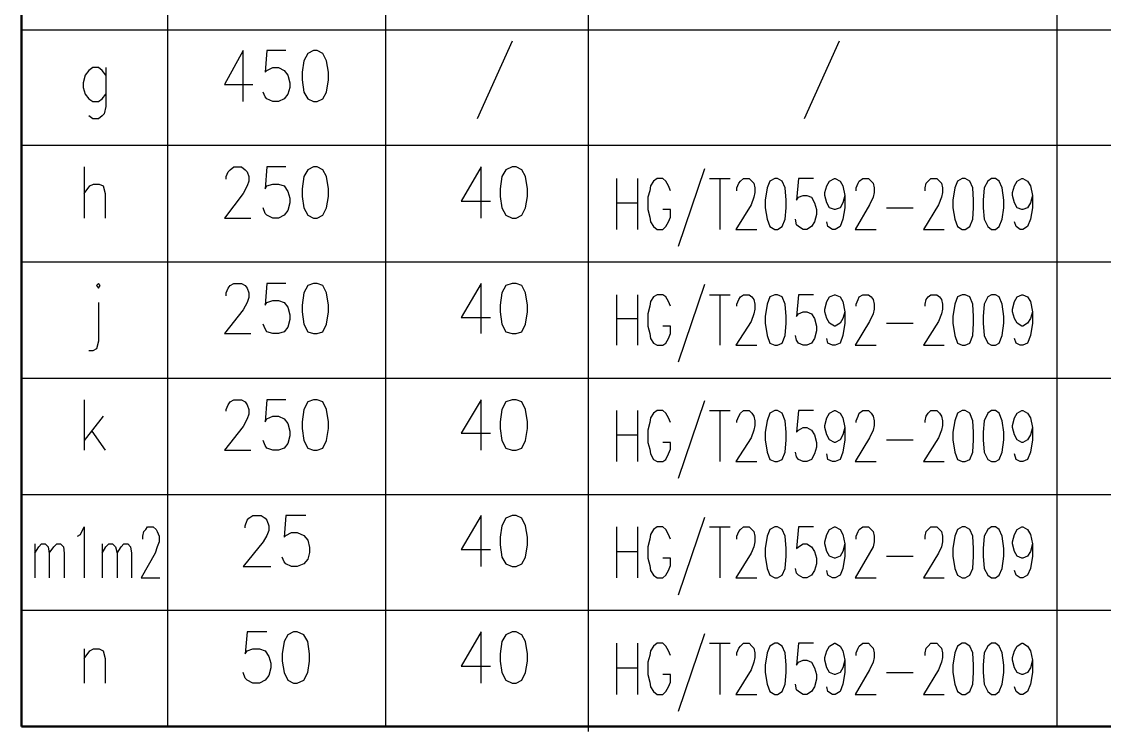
# Model space of a CAD drawing. Header units: millimetres. Extents: x -892 to 4698, y -3687 to 4524.
# Drawn here: x 3219 to 3964, y 1125 to 1614 of the extents above; entities that cross this region are included whole.
import ezdxf

# ---------------------------------------------------------------- set-up
doc = ezdxf.new("R2010")
doc.units = ezdxf.units.MM
doc.layers.add('1', color=7, linetype='Continuous')

msp = doc.modelspace()

# ---------------------------------------------------------------- linework, layer by layer
at = {"layer": '1', "color": 0, "lineweight": 50}
for points in [[(3218.67, 2168.5), (3218.67, 1128.39)], [(3218.67, 1128.39), (4419.11, 1128.39)]]:
    msp.add_lwpolyline(points, dxfattribs=at)
at = {"layer": '1', "color": 0, "lineweight": 25}
for points in [[(3319.03, 2168.5), (3319.03, 1128.39)], [(3468.92, 2168.5), (3468.92, 1128.39)], [(3930.98, 2168.5), (3930.98, 1128.39)], [(3608.39, 2165.24), (3608.39, 1125.13)], [(3218.67, 1608.04), (4419.11, 1608.04)], [(3556.25, 1600.22), (3532.14, 1546.78)], [(3781.09, 1600.22), (3756.98, 1546.78)], [(3371.17, 1558.51), (3371.17, 1593.7), (3358.14, 1570.24), (3377.69, 1570.24)], [(3400.5, 1593.7), (3387.46, 1593.7), (3386.16, 1578.71), (3387.46, 1580.02), (3391.37, 1581.97), (3395.28, 1581.97), (3399.19, 1580.02), (3401.8, 1576.76), (3403.1, 1571.54), (3403.1, 1568.29), (3401.8, 1563.72), (3399.19, 1560.46), (3395.28, 1558.51), (3391.37, 1558.51), (3387.46, 1560.46), (3386.16, 1561.77), (3384.86, 1565.03)], [(3419.4, 1593.7), (3415.49, 1591.75), (3412.88, 1586.53), (3411.57, 1578.71), (3411.57, 1573.5), (3412.88, 1565.03), (3415.49, 1560.46), (3419.4, 1558.51), (3422, 1558.51), (3425.91, 1560.46), (3428.52, 1565.03), (3429.82, 1573.5), (3429.82, 1578.71), (3428.52, 1586.53), (3425.91, 1591.75), (3422, 1593.7), (3419.4, 1593.7)], [(3276.67, 1576.76), (3274.07, 1580.02), (3271.46, 1581.97), (3267.55, 1581.97), (3264.94, 1580.02), (3262.34, 1576.76), (3261.03, 1571.54), (3261.03, 1568.29), (3262.34, 1563.72), (3264.94, 1560.46), (3267.55, 1558.51), (3271.46, 1558.51), (3274.07, 1560.46), (3276.67, 1563.72)], [(3276.67, 1581.97), (3276.67, 1555.25), (3275.37, 1550.04), (3274.07, 1548.73), (3271.46, 1546.78), (3267.55, 1546.78), (3264.94, 1548.73)], [(3218.67, 1528.53), (4419.11, 1528.53)], [(3261.68, 1513.54), (3261.68, 1478.35)], [(3359.44, 1505.07), (3359.44, 1507.03), (3360.74, 1510.28), (3362.05, 1511.59), (3364.65, 1513.54), (3369.87, 1513.54), (3372.47, 1511.59), (3373.78, 1510.28), (3375.08, 1507.03), (3375.08, 1503.77), (3373.78, 1500.51), (3371.17, 1495.29), (3358.14, 1478.35), (3376.38, 1478.35)], [(3400.5, 1513.54), (3387.46, 1513.54), (3386.16, 1498.55), (3387.46, 1500.51), (3391.37, 1501.81), (3395.28, 1501.81), (3399.19, 1500.51), (3401.8, 1496.6), (3403.1, 1492.04), (3403.1, 1488.78), (3401.8, 1483.56), (3399.19, 1480.31), (3395.28, 1478.35), (3391.37, 1478.35), (3387.46, 1480.31), (3386.16, 1481.61), (3384.86, 1485.52)], [(3419.4, 1513.54), (3415.49, 1511.59), (3412.88, 1507.03), (3411.57, 1498.55), (3411.57, 1493.34), (3412.88, 1485.52), (3415.49, 1480.31), (3419.4, 1478.35), (3422, 1478.35), (3425.91, 1480.31), (3428.52, 1485.52), (3429.82, 1493.34), (3429.82, 1498.55), (3428.52, 1507.03), (3425.91, 1511.59), (3422, 1513.54), (3419.4, 1513.54)], [(3534.75, 1478.35), (3534.75, 1513.54), (3521.06, 1490.08), (3541.26, 1490.08)], [(3556.25, 1513.54), (3551.69, 1511.59), (3549.08, 1507.03), (3547.78, 1498.55), (3547.78, 1493.34), (3549.08, 1485.52), (3551.69, 1480.31), (3556.25, 1478.35), (3558.86, 1478.35), (3562.77, 1480.31), (3565.38, 1485.52), (3566.68, 1493.34), (3566.68, 1498.55), (3565.38, 1507.03), (3562.77, 1511.59), (3558.86, 1513.54), (3556.25, 1513.54)], [(3688.55, 1512.24), (3670.3, 1458.8)], [(3627.94, 1505.72), (3627.94, 1470.53)], [(3642.28, 1505.72), (3642.28, 1470.53)], [(3665.09, 1497.25), (3663.78, 1500.51), (3661.83, 1503.77), (3659.87, 1505.72), (3655.96, 1505.72), (3653.36, 1503.77), (3651.4, 1500.51), (3650.75, 1497.25), (3649.45, 1492.69), (3649.45, 1484.22), (3650.75, 1479), (3651.4, 1475.74), (3653.36, 1472.48), (3655.96, 1470.53), (3659.87, 1470.53), (3661.83, 1472.48), (3663.78, 1475.74), (3665.09, 1479), (3665.09, 1484.22), (3659.87, 1484.22)], [(3691.81, 1505.72), (3706.14, 1505.72)], [(3698.98, 1505.72), (3698.98, 1470.53)], [(3710.71, 1497.25), (3710.71, 1499.2), (3712.01, 1502.46), (3713.31, 1503.77), (3715.27, 1505.72), (3719.18, 1505.72), (3721.13, 1503.77), (3722.44, 1502.46), (3723.09, 1499.2), (3723.09, 1495.95), (3722.44, 1492.69), (3720.48, 1487.47), (3710.05, 1470.53), (3724.39, 1470.53)], [(3736.77, 1505.72), (3733.52, 1503.77), (3731.56, 1499.2), (3730.26, 1490.73), (3730.26, 1485.52), (3731.56, 1477.7), (3733.52, 1472.48), (3736.77, 1470.53), (3738.73, 1470.53), (3741.99, 1472.48), (3743.94, 1477.7), (3744.59, 1485.52), (3744.59, 1490.73), (3743.94, 1499.2), (3741.99, 1503.77), (3738.73, 1505.72), (3736.77, 1505.72)], [(3763.49, 1505.72), (3753.07, 1505.72), (3751.76, 1490.73), (3753.07, 1492.69), (3756.33, 1493.99), (3758.93, 1493.99), (3762.19, 1492.69), (3764.15, 1488.78), (3765.45, 1484.22), (3765.45, 1480.96), (3764.15, 1475.74), (3762.19, 1472.48), (3758.93, 1470.53), (3756.33, 1470.53), (3753.07, 1472.48), (3751.76, 1473.79), (3751.11, 1477.7)], [(3785, 1493.99), (3783.7, 1488.78), (3781.74, 1485.52), (3778.48, 1484.22), (3777.83, 1484.22), (3774.57, 1485.52), (3772.62, 1488.78), (3771.31, 1493.99), (3771.31, 1495.95), (3772.62, 1500.51), (3774.57, 1503.77), (3777.83, 1505.72), (3778.48, 1505.72), (3781.74, 1503.77), (3783.7, 1500.51), (3785, 1493.99), (3785, 1485.52), (3783.7, 1477.7), (3781.74, 1472.48), (3778.48, 1470.53), (3776.53, 1470.53), (3773.27, 1472.48), (3772.62, 1475.74)], [(3792.82, 1497.25), (3792.82, 1499.2), (3794.12, 1502.46), (3794.78, 1503.77), (3797.38, 1505.72), (3801.29, 1505.72), (3803.25, 1503.77), (3804.55, 1502.46), (3805.2, 1499.2), (3805.2, 1495.95), (3804.55, 1492.69), (3801.94, 1487.47), (3792.17, 1470.53), (3806.51, 1470.53)], [(3840.39, 1497.25), (3840.39, 1499.2), (3841.05, 1502.46), (3842.35, 1503.77), (3844.3, 1505.72), (3848.22, 1505.72), (3850.17, 1503.77), (3851.47, 1502.46), (3852.13, 1499.2), (3852.13, 1495.95), (3851.47, 1492.69), (3849.52, 1487.47), (3839.09, 1470.53), (3853.43, 1470.53)], [(3865.81, 1505.72), (3862.55, 1503.77), (3860.6, 1499.2), (3859.29, 1490.73), (3859.29, 1485.52), (3860.6, 1477.7), (3862.55, 1472.48), (3865.81, 1470.53), (3867.77, 1470.53), (3871.02, 1472.48), (3872.98, 1477.7), (3873.63, 1485.52), (3873.63, 1490.73), (3872.98, 1499.2), (3871.02, 1503.77), (3867.77, 1505.72), (3865.81, 1505.72)], [(3886.01, 1505.72), (3883.41, 1503.77), (3880.8, 1499.2), (3880.15, 1490.73), (3880.15, 1485.52), (3880.8, 1477.7), (3883.41, 1472.48), (3886.01, 1470.53), (3888.62, 1470.53), (3891.23, 1472.48), (3893.18, 1477.7), (3894.49, 1485.52), (3894.49, 1490.73), (3893.18, 1499.2), (3891.23, 1503.77), (3888.62, 1505.72), (3886.01, 1505.72)], [(3914.04, 1493.99), (3912.73, 1488.78), (3910.78, 1485.52), (3907.52, 1484.22), (3906.87, 1484.22), (3903.61, 1485.52), (3901.65, 1488.78), (3900.35, 1493.99), (3900.35, 1495.95), (3901.65, 1500.51), (3903.61, 1503.77), (3906.87, 1505.72), (3907.52, 1505.72), (3910.78, 1503.77), (3912.73, 1500.51), (3914.04, 1493.99), (3914.04, 1485.52), (3912.73, 1477.7), (3910.78, 1472.48), (3907.52, 1470.53), (3905.56, 1470.53), (3902.96, 1472.48), (3901.65, 1475.74)], [(3261.68, 1495.29), (3265.59, 1500.51), (3268.2, 1501.81), (3272.11, 1501.81), (3274.72, 1500.51), (3276.02, 1495.29), (3276.02, 1478.35)], [(3627.94, 1488.78), (3642.28, 1488.78)], [(3813.67, 1485.52), (3831.92, 1485.52)], [(3218.67, 1448.37), (4419.11, 1448.37)], [(3270.16, 1432.08), (3271.46, 1430.12), (3272.76, 1432.08), (3271.46, 1433.38), (3270.16, 1432.08)], [(3359.44, 1424.91), (3359.44, 1426.87), (3360.74, 1430.12), (3362.05, 1432.08), (3364.65, 1433.38), (3369.87, 1433.38), (3372.47, 1432.08), (3373.78, 1430.12), (3375.08, 1426.87), (3375.08, 1423.61), (3373.78, 1420.35), (3371.17, 1415.14), (3358.14, 1398.84), (3376.38, 1398.84)], [(3400.5, 1433.38), (3387.46, 1433.38), (3386.16, 1418.39), (3387.46, 1420.35), (3391.37, 1421.65), (3395.28, 1421.65), (3399.19, 1420.35), (3401.8, 1417.09), (3403.1, 1411.88), (3403.1, 1408.62), (3401.8, 1403.4), (3399.19, 1400.15), (3395.28, 1398.84), (3391.37, 1398.84), (3387.46, 1400.15), (3386.16, 1402.1), (3384.86, 1405.36)], [(3419.4, 1433.38), (3415.49, 1432.08), (3412.88, 1426.87), (3411.57, 1418.39), (3411.57, 1413.83), (3412.88, 1405.36), (3415.49, 1400.15), (3419.4, 1398.84), (3422, 1398.84), (3425.91, 1400.15), (3428.52, 1405.36), (3429.82, 1413.83), (3429.82, 1418.39), (3428.52, 1426.87), (3425.91, 1432.08), (3422, 1433.38), (3419.4, 1433.38)], [(3534.75, 1398.84), (3534.75, 1433.38), (3521.06, 1409.92), (3541.26, 1409.92)], [(3556.25, 1433.38), (3551.69, 1432.08), (3549.08, 1426.87), (3547.78, 1418.39), (3547.78, 1413.83), (3549.08, 1405.36), (3551.69, 1400.15), (3556.25, 1398.84), (3558.86, 1398.84), (3562.77, 1400.15), (3565.38, 1405.36), (3566.68, 1413.83), (3566.68, 1418.39), (3565.38, 1426.87), (3562.77, 1432.08), (3558.86, 1433.38), (3556.25, 1433.38)], [(3688.55, 1432.73), (3670.3, 1379.29)], [(3627.94, 1425.56), (3627.94, 1391.02)], [(3642.28, 1425.56), (3642.28, 1391.02)], [(3665.09, 1417.74), (3663.78, 1421), (3661.83, 1424.26), (3659.87, 1425.56), (3655.96, 1425.56), (3653.36, 1424.26), (3651.4, 1421), (3650.75, 1417.74), (3649.45, 1412.53), (3649.45, 1404.06), (3650.75, 1398.84), (3651.4, 1395.58), (3653.36, 1392.33), (3655.96, 1391.02), (3659.87, 1391.02), (3661.83, 1392.33), (3663.78, 1395.58), (3665.09, 1398.84), (3665.09, 1404.06), (3659.87, 1404.06)], [(3691.81, 1425.56), (3706.14, 1425.56)], [(3698.98, 1425.56), (3698.98, 1391.02)], [(3710.71, 1417.74), (3710.71, 1419.05), (3712.01, 1422.3), (3713.31, 1424.26), (3715.27, 1425.56), (3719.18, 1425.56), (3721.13, 1424.26), (3722.44, 1422.3), (3723.09, 1419.05), (3723.09, 1415.79), (3722.44, 1412.53), (3720.48, 1407.31), (3710.05, 1391.02), (3724.39, 1391.02)], [(3736.77, 1425.56), (3733.52, 1424.26), (3731.56, 1419.05), (3730.26, 1410.57), (3730.26, 1406.01), (3731.56, 1397.54), (3733.52, 1392.33), (3736.77, 1391.02), (3738.73, 1391.02), (3741.99, 1392.33), (3743.94, 1397.54), (3744.59, 1406.01), (3744.59, 1410.57), (3743.94, 1419.05), (3741.99, 1424.26), (3738.73, 1425.56), (3736.77, 1425.56)], [(3763.49, 1425.56), (3753.07, 1425.56), (3751.76, 1410.57), (3753.07, 1412.53), (3756.33, 1413.83), (3758.93, 1413.83), (3762.19, 1412.53), (3764.15, 1409.27), (3765.45, 1404.06), (3765.45, 1400.8), (3764.15, 1395.58), (3762.19, 1392.33), (3758.93, 1391.02), (3756.33, 1391.02), (3753.07, 1392.33), (3751.76, 1394.28), (3751.11, 1397.54)], [(3785, 1413.83), (3783.7, 1409.27), (3781.74, 1406.01), (3778.48, 1404.06), (3777.83, 1404.06), (3774.57, 1406.01), (3772.62, 1409.27), (3771.31, 1413.83), (3771.31, 1415.79), (3772.62, 1421), (3774.57, 1424.26), (3777.83, 1425.56), (3778.48, 1425.56), (3781.74, 1424.26), (3783.7, 1421), (3785, 1413.83), (3785, 1406.01), (3783.7, 1397.54), (3781.74, 1392.33), (3778.48, 1391.02), (3776.53, 1391.02), (3773.27, 1392.33), (3772.62, 1395.58)], [(3792.82, 1417.74), (3792.82, 1419.05), (3794.12, 1422.3), (3794.78, 1424.26), (3797.38, 1425.56), (3801.29, 1425.56), (3803.25, 1424.26), (3804.55, 1422.3), (3805.2, 1419.05), (3805.2, 1415.79), (3804.55, 1412.53), (3801.94, 1407.31), (3792.17, 1391.02), (3806.51, 1391.02)], [(3840.39, 1417.74), (3840.39, 1419.05), (3841.05, 1422.3), (3842.35, 1424.26), (3844.3, 1425.56), (3848.22, 1425.56), (3850.17, 1424.26), (3851.47, 1422.3), (3852.13, 1419.05), (3852.13, 1415.79), (3851.47, 1412.53), (3849.52, 1407.31), (3839.09, 1391.02), (3853.43, 1391.02)], [(3865.81, 1425.56), (3862.55, 1424.26), (3860.6, 1419.05), (3859.29, 1410.57), (3859.29, 1406.01), (3860.6, 1397.54), (3862.55, 1392.33), (3865.81, 1391.02), (3867.77, 1391.02), (3871.02, 1392.33), (3872.98, 1397.54), (3873.63, 1406.01), (3873.63, 1410.57), (3872.98, 1419.05), (3871.02, 1424.26), (3867.77, 1425.56), (3865.81, 1425.56)], [(3886.01, 1425.56), (3883.41, 1424.26), (3880.8, 1419.05), (3880.15, 1410.57), (3880.15, 1406.01), (3880.8, 1397.54), (3883.41, 1392.33), (3886.01, 1391.02), (3888.62, 1391.02), (3891.23, 1392.33), (3893.18, 1397.54), (3894.49, 1406.01), (3894.49, 1410.57), (3893.18, 1419.05), (3891.23, 1424.26), (3888.62, 1425.56), (3886.01, 1425.56)], [(3914.04, 1413.83), (3912.73, 1409.27), (3910.78, 1406.01), (3907.52, 1404.06), (3906.87, 1404.06), (3903.61, 1406.01), (3901.65, 1409.27), (3900.35, 1413.83), (3900.35, 1415.79), (3901.65, 1421), (3903.61, 1424.26), (3906.87, 1425.56), (3907.52, 1425.56), (3910.78, 1424.26), (3912.73, 1421), (3914.04, 1413.83), (3914.04, 1406.01), (3912.73, 1397.54), (3910.78, 1392.33), (3907.52, 1391.02), (3905.56, 1391.02), (3902.96, 1392.33), (3901.65, 1395.58)], [(3271.46, 1420.35), (3271.46, 1393.63), (3270.16, 1388.42), (3267.55, 1387.11), (3264.94, 1387.11)], [(3627.94, 1409.27), (3642.28, 1409.27)], [(3813.67, 1406.01), (3831.92, 1406.01)], [(3218.67, 1368.21), (4419.11, 1368.21)], [(3261.68, 1353.22), (3261.68, 1318.68)], [(3359.44, 1345.4), (3359.44, 1346.71), (3360.74, 1349.96), (3362.05, 1351.92), (3364.65, 1353.22), (3369.87, 1353.22), (3372.47, 1351.92), (3373.78, 1349.96), (3375.08, 1346.71), (3375.08, 1343.45), (3373.78, 1340.19), (3371.17, 1334.98), (3358.14, 1318.68), (3376.38, 1318.68)], [(3400.5, 1353.22), (3387.46, 1353.22), (3386.16, 1338.23), (3387.46, 1340.19), (3391.37, 1342.14), (3395.28, 1342.14), (3399.19, 1340.19), (3401.8, 1336.93), (3403.1, 1331.72), (3403.1, 1328.46), (3401.8, 1323.25), (3399.19, 1319.99), (3395.28, 1318.68), (3391.37, 1318.68), (3387.46, 1319.99), (3386.16, 1321.94), (3384.86, 1325.2)], [(3419.4, 1353.22), (3415.49, 1351.92), (3412.88, 1346.71), (3411.57, 1338.23), (3411.57, 1333.67), (3412.88, 1325.2), (3415.49, 1319.99), (3419.4, 1318.68), (3422, 1318.68), (3425.91, 1319.99), (3428.52, 1325.2), (3429.82, 1333.67), (3429.82, 1338.23), (3428.52, 1346.71), (3425.91, 1351.92), (3422, 1353.22), (3419.4, 1353.22)], [(3534.75, 1318.68), (3534.75, 1353.22), (3521.06, 1330.41), (3541.26, 1330.41)], [(3556.25, 1353.22), (3551.69, 1351.92), (3549.08, 1346.71), (3547.78, 1338.23), (3547.78, 1333.67), (3549.08, 1325.2), (3551.69, 1319.99), (3556.25, 1318.68), (3558.86, 1318.68), (3562.77, 1319.99), (3565.38, 1325.2), (3566.68, 1333.67), (3566.68, 1338.23), (3565.38, 1346.71), (3562.77, 1351.92), (3558.86, 1353.22), (3556.25, 1353.22)], [(3688.55, 1352.57), (3670.3, 1299.13)], [(3274.72, 1342.14), (3261.68, 1325.2)], [(3627.94, 1346.05), (3627.94, 1310.86)], [(3642.28, 1346.05), (3642.28, 1310.86)], [(3665.09, 1337.58), (3663.78, 1340.84), (3661.83, 1344.1), (3659.87, 1346.05), (3655.96, 1346.05), (3653.36, 1344.1), (3651.4, 1340.84), (3650.75, 1337.58), (3649.45, 1332.37), (3649.45, 1323.9), (3650.75, 1319.34), (3651.4, 1316.08), (3653.36, 1312.17), (3655.96, 1310.86), (3659.87, 1310.86), (3661.83, 1312.17), (3663.78, 1316.08), (3665.09, 1319.34), (3665.09, 1323.9), (3659.87, 1323.9)], [(3691.81, 1346.05), (3706.14, 1346.05)], [(3698.98, 1346.05), (3698.98, 1310.86)], [(3710.71, 1337.58), (3710.71, 1338.89), (3712.01, 1342.14), (3713.31, 1344.1), (3715.27, 1346.05), (3719.18, 1346.05), (3721.13, 1344.1), (3722.44, 1342.14), (3723.09, 1338.89), (3723.09, 1335.63), (3722.44, 1332.37), (3720.48, 1327.16), (3710.05, 1310.86), (3724.39, 1310.86)], [(3736.77, 1346.05), (3733.52, 1344.1), (3731.56, 1338.89), (3730.26, 1331.07), (3730.26, 1325.85), (3731.56, 1317.38), (3733.52, 1312.17), (3736.77, 1310.86), (3738.73, 1310.86), (3741.99, 1312.17), (3743.94, 1317.38), (3744.59, 1325.85), (3744.59, 1331.07), (3743.94, 1338.89), (3741.99, 1344.1), (3738.73, 1346.05), (3736.77, 1346.05)], [(3763.49, 1346.05), (3753.07, 1346.05), (3751.76, 1331.07), (3753.07, 1332.37), (3756.33, 1334.32), (3758.93, 1334.32), (3762.19, 1332.37), (3764.15, 1329.11), (3765.45, 1323.9), (3765.45, 1320.64), (3764.15, 1316.08), (3762.19, 1312.17), (3758.93, 1310.86), (3756.33, 1310.86), (3753.07, 1312.17), (3751.76, 1314.12), (3751.11, 1317.38)], [(3785, 1334.32), (3783.7, 1329.11), (3781.74, 1325.85), (3778.48, 1323.9), (3777.83, 1323.9), (3774.57, 1325.85), (3772.62, 1329.11), (3771.31, 1334.32), (3771.31, 1335.63), (3772.62, 1340.84), (3774.57, 1344.1), (3777.83, 1346.05), (3778.48, 1346.05), (3781.74, 1344.1), (3783.7, 1340.84), (3785, 1334.32), (3785, 1325.85), (3783.7, 1317.38), (3781.74, 1312.17), (3778.48, 1310.86), (3776.53, 1310.86), (3773.27, 1312.17), (3772.62, 1316.08)], [(3792.82, 1337.58), (3792.82, 1338.89), (3794.12, 1342.14), (3794.78, 1344.1), (3797.38, 1346.05), (3801.29, 1346.05), (3803.25, 1344.1), (3804.55, 1342.14), (3805.2, 1338.89), (3805.2, 1335.63), (3804.55, 1332.37), (3801.94, 1327.16), (3792.17, 1310.86), (3806.51, 1310.86)], [(3840.39, 1337.58), (3840.39, 1338.89), (3841.05, 1342.14), (3842.35, 1344.1), (3844.3, 1346.05), (3848.22, 1346.05), (3850.17, 1344.1), (3851.47, 1342.14), (3852.13, 1338.89), (3852.13, 1335.63), (3851.47, 1332.37), (3849.52, 1327.16), (3839.09, 1310.86), (3853.43, 1310.86)], [(3865.81, 1346.05), (3862.55, 1344.1), (3860.6, 1338.89), (3859.29, 1331.07), (3859.29, 1325.85), (3860.6, 1317.38), (3862.55, 1312.17), (3865.81, 1310.86), (3867.77, 1310.86), (3871.02, 1312.17), (3872.98, 1317.38), (3873.63, 1325.85), (3873.63, 1331.07), (3872.98, 1338.89), (3871.02, 1344.1), (3867.77, 1346.05), (3865.81, 1346.05)], [(3886.01, 1346.05), (3883.41, 1344.1), (3880.8, 1338.89), (3880.15, 1331.07), (3880.15, 1325.85), (3880.8, 1317.38), (3883.41, 1312.17), (3886.01, 1310.86), (3888.62, 1310.86), (3891.23, 1312.17), (3893.18, 1317.38), (3894.49, 1325.85), (3894.49, 1331.07), (3893.18, 1338.89), (3891.23, 1344.1), (3888.62, 1346.05), (3886.01, 1346.05)], [(3914.04, 1334.32), (3912.73, 1329.11), (3910.78, 1325.85), (3907.52, 1323.9), (3906.87, 1323.9), (3903.61, 1325.85), (3901.65, 1329.11), (3900.35, 1334.32), (3900.35, 1335.63), (3901.65, 1340.84), (3903.61, 1344.1), (3906.87, 1346.05), (3907.52, 1346.05), (3910.78, 1344.1), (3912.73, 1340.84), (3914.04, 1334.32), (3914.04, 1325.85), (3912.73, 1317.38), (3910.78, 1312.17), (3907.52, 1310.86), (3905.56, 1310.86), (3902.96, 1312.17), (3901.65, 1316.08)], [(3266.9, 1331.72), (3276.02, 1318.68)], [(3627.94, 1329.11), (3642.28, 1329.11)], [(3813.67, 1325.85), (3831.92, 1325.85)], [(3218.67, 1288.05), (4419.11, 1288.05)], [(3372.47, 1265.24), (3372.47, 1266.55), (3373.78, 1270.46), (3375.08, 1271.76), (3377.69, 1273.72), (3383.55, 1273.72), (3386.16, 1271.76), (3387.46, 1270.46), (3388.77, 1266.55), (3388.77, 1263.29), (3387.46, 1260.03), (3384.86, 1255.47), (3371.17, 1238.52), (3390.07, 1238.52)], [(3414.18, 1273.72), (3400.5, 1273.72), (3399.19, 1258.73), (3400.5, 1260.03), (3404.41, 1261.99), (3408.32, 1261.99), (3412.88, 1260.03), (3415.49, 1256.77), (3416.79, 1251.56), (3416.79, 1248.3), (3415.49, 1243.74), (3412.88, 1240.48), (3408.32, 1238.52), (3404.41, 1238.52), (3400.5, 1240.48), (3399.19, 1241.78), (3397.89, 1245.04)], [(3534.75, 1238.52), (3534.75, 1273.72), (3521.06, 1250.25), (3541.26, 1250.25)], [(3556.25, 1273.72), (3551.69, 1271.76), (3549.08, 1266.55), (3547.78, 1258.73), (3547.78, 1253.51), (3549.08, 1245.04), (3551.69, 1240.48), (3556.25, 1238.52), (3558.86, 1238.52), (3562.77, 1240.48), (3565.38, 1245.04), (3566.68, 1253.51), (3566.68, 1258.73), (3565.38, 1266.55), (3562.77, 1271.76), (3558.86, 1273.72), (3556.25, 1273.72)], [(3688.55, 1272.41), (3670.3, 1218.97)], [(3257.12, 1259.38), (3259.08, 1260.68), (3261.68, 1265.9), (3261.68, 1230.7)], [(3302.09, 1257.42), (3302.09, 1259.38), (3302.74, 1262.64), (3304.04, 1263.94), (3305.35, 1265.9), (3309.26, 1265.9), (3311.21, 1263.94), (3311.86, 1262.64), (3313.17, 1259.38), (3313.17, 1255.47), (3311.86, 1252.21), (3310.56, 1247.65), (3300.79, 1230.7), (3313.82, 1230.7)], [(3627.94, 1265.9), (3627.94, 1230.7)], [(3642.28, 1265.9), (3642.28, 1230.7)], [(3665.09, 1257.42), (3663.78, 1260.68), (3661.83, 1263.94), (3659.87, 1265.9), (3655.96, 1265.9), (3653.36, 1263.94), (3651.4, 1260.68), (3650.75, 1257.42), (3649.45, 1252.21), (3649.45, 1244.39), (3650.75, 1239.18), (3651.4, 1235.92), (3653.36, 1232.66), (3655.96, 1230.7), (3659.87, 1230.7), (3661.83, 1232.66), (3663.78, 1235.92), (3665.09, 1239.18), (3665.09, 1244.39), (3659.87, 1244.39)], [(3691.81, 1265.9), (3706.14, 1265.9)], [(3698.98, 1265.9), (3698.98, 1230.7)], [(3710.71, 1257.42), (3710.71, 1259.38), (3712.01, 1262.64), (3713.31, 1263.94), (3715.27, 1265.9), (3719.18, 1265.9), (3721.13, 1263.94), (3722.44, 1262.64), (3723.09, 1259.38), (3723.09, 1255.47), (3722.44, 1252.21), (3720.48, 1247.65), (3710.05, 1230.7), (3724.39, 1230.7)], [(3736.77, 1265.9), (3733.52, 1263.94), (3731.56, 1259.38), (3730.26, 1250.91), (3730.26, 1245.69), (3731.56, 1237.22), (3733.52, 1232.66), (3736.77, 1230.7), (3738.73, 1230.7), (3741.99, 1232.66), (3743.94, 1237.22), (3744.59, 1245.69), (3744.59, 1250.91), (3743.94, 1259.38), (3741.99, 1263.94), (3738.73, 1265.9), (3736.77, 1265.9)], [(3763.49, 1265.9), (3753.07, 1265.9), (3751.76, 1250.91), (3753.07, 1252.21), (3756.33, 1254.16), (3758.93, 1254.16), (3762.19, 1252.21), (3764.15, 1248.95), (3765.45, 1244.39), (3765.45, 1240.48), (3764.15, 1235.92), (3762.19, 1232.66), (3758.93, 1230.7), (3756.33, 1230.7), (3753.07, 1232.66), (3751.76, 1233.96), (3751.11, 1237.22)], [(3785, 1254.16), (3783.7, 1248.95), (3781.74, 1245.69), (3778.48, 1244.39), (3777.83, 1244.39), (3774.57, 1245.69), (3772.62, 1248.95), (3771.31, 1254.16), (3771.31, 1255.47), (3772.62, 1260.68), (3774.57, 1263.94), (3777.83, 1265.9), (3778.48, 1265.9), (3781.74, 1263.94), (3783.7, 1260.68), (3785, 1254.16), (3785, 1245.69), (3783.7, 1237.22), (3781.74, 1232.66), (3778.48, 1230.7), (3776.53, 1230.7), (3773.27, 1232.66), (3772.62, 1235.92)], [(3792.82, 1257.42), (3792.82, 1259.38), (3794.12, 1262.64), (3794.78, 1263.94), (3797.38, 1265.9), (3801.29, 1265.9), (3803.25, 1263.94), (3804.55, 1262.64), (3805.2, 1259.38), (3805.2, 1255.47), (3804.55, 1252.21), (3801.94, 1247.65), (3792.17, 1230.7), (3806.51, 1230.7)], [(3840.39, 1257.42), (3840.39, 1259.38), (3841.05, 1262.64), (3842.35, 1263.94), (3844.3, 1265.9), (3848.22, 1265.9), (3850.17, 1263.94), (3851.47, 1262.64), (3852.13, 1259.38), (3852.13, 1255.47), (3851.47, 1252.21), (3849.52, 1247.65), (3839.09, 1230.7), (3853.43, 1230.7)], [(3865.81, 1265.9), (3862.55, 1263.94), (3860.6, 1259.38), (3859.29, 1250.91), (3859.29, 1245.69), (3860.6, 1237.22), (3862.55, 1232.66), (3865.81, 1230.7), (3867.77, 1230.7), (3871.02, 1232.66), (3872.98, 1237.22), (3873.63, 1245.69), (3873.63, 1250.91), (3872.98, 1259.38), (3871.02, 1263.94), (3867.77, 1265.9), (3865.81, 1265.9)], [(3886.01, 1265.9), (3883.41, 1263.94), (3880.8, 1259.38), (3880.15, 1250.91), (3880.15, 1245.69), (3880.8, 1237.22), (3883.41, 1232.66), (3886.01, 1230.7), (3888.62, 1230.7), (3891.23, 1232.66), (3893.18, 1237.22), (3894.49, 1245.69), (3894.49, 1250.91), (3893.18, 1259.38), (3891.23, 1263.94), (3888.62, 1265.9), (3886.01, 1265.9)], [(3914.04, 1254.16), (3912.73, 1248.95), (3910.78, 1245.69), (3907.52, 1244.39), (3906.87, 1244.39), (3903.61, 1245.69), (3901.65, 1248.95), (3900.35, 1254.16), (3900.35, 1255.47), (3901.65, 1260.68), (3903.61, 1263.94), (3906.87, 1265.9), (3907.52, 1265.9), (3910.78, 1263.94), (3912.73, 1260.68), (3914.04, 1254.16), (3914.04, 1245.69), (3912.73, 1237.22), (3910.78, 1232.66), (3907.52, 1230.7), (3905.56, 1230.7), (3902.96, 1232.66), (3901.65, 1235.92)], [(3227.8, 1254.16), (3227.8, 1230.7)], [(3227.8, 1247.65), (3230.4, 1252.21), (3232.36, 1254.16), (3234.96, 1254.16), (3236.92, 1252.21), (3237.57, 1247.65), (3237.57, 1230.7)], [(3237.57, 1247.65), (3240.83, 1252.21), (3242.78, 1254.16), (3245.39, 1254.16), (3247.35, 1252.21), (3248, 1247.65), (3248, 1230.7)], [(3274.07, 1254.16), (3274.07, 1230.7)], [(3274.07, 1247.65), (3276.67, 1252.21), (3278.63, 1254.16), (3281.23, 1254.16), (3283.19, 1252.21), (3284.49, 1247.65), (3284.49, 1230.7)], [(3284.49, 1247.65), (3287.1, 1252.21), (3289.06, 1254.16), (3291.66, 1254.16), (3293.62, 1252.21), (3294.27, 1247.65), (3294.27, 1230.7)], [(3627.94, 1248.95), (3642.28, 1248.95)], [(3813.67, 1245.69), (3831.92, 1245.69)], [(3218.67, 1208.55), (4419.11, 1208.55)], [(3387.46, 1193.56), (3373.78, 1193.56), (3372.47, 1178.57), (3373.78, 1180.52), (3377.69, 1181.83), (3382.25, 1181.83), (3386.16, 1180.52), (3388.77, 1176.61), (3390.07, 1172.05), (3390.07, 1168.79), (3388.77, 1163.58), (3386.16, 1160.32), (3382.25, 1158.36), (3377.69, 1158.36), (3373.78, 1160.32), (3372.47, 1161.62), (3371.17, 1165.53)], [(3405.71, 1193.56), (3401.8, 1191.6), (3399.19, 1187.04), (3397.89, 1178.57), (3397.89, 1173.35), (3399.19, 1165.53), (3401.8, 1160.32), (3405.71, 1158.36), (3408.32, 1158.36), (3412.88, 1160.32), (3415.49, 1165.53), (3416.79, 1173.35), (3416.79, 1178.57), (3415.49, 1187.04), (3412.88, 1191.6), (3408.32, 1193.56), (3405.71, 1193.56)], [(3534.75, 1158.36), (3534.75, 1193.56), (3521.06, 1170.1), (3541.26, 1170.1)], [(3556.25, 1193.56), (3551.69, 1191.6), (3549.08, 1187.04), (3547.78, 1178.57), (3547.78, 1173.35), (3549.08, 1165.53), (3551.69, 1160.32), (3556.25, 1158.36), (3558.86, 1158.36), (3562.77, 1160.32), (3565.38, 1165.53), (3566.68, 1173.35), (3566.68, 1178.57), (3565.38, 1187.04), (3562.77, 1191.6), (3558.86, 1193.56), (3556.25, 1193.56)], [(3688.55, 1192.25), (3670.3, 1138.81)], [(3627.94, 1185.74), (3627.94, 1150.54)], [(3642.28, 1185.74), (3642.28, 1150.54)], [(3665.09, 1177.26), (3663.78, 1180.52), (3661.83, 1183.78), (3659.87, 1185.74), (3655.96, 1185.74), (3653.36, 1183.78), (3651.4, 1180.52), (3650.75, 1177.26), (3649.45, 1172.7), (3649.45, 1164.23), (3650.75, 1159.02), (3651.4, 1155.76), (3653.36, 1152.5), (3655.96, 1150.54), (3659.87, 1150.54), (3661.83, 1152.5), (3663.78, 1155.76), (3665.09, 1159.02), (3665.09, 1164.23), (3659.87, 1164.23)], [(3691.81, 1185.74), (3706.14, 1185.74)], [(3698.98, 1185.74), (3698.98, 1150.54)], [(3710.71, 1177.26), (3710.71, 1179.22), (3712.01, 1182.48), (3713.31, 1183.78), (3715.27, 1185.74), (3719.18, 1185.74), (3721.13, 1183.78), (3722.44, 1182.48), (3723.09, 1179.22), (3723.09, 1175.96), (3722.44, 1172.7), (3720.48, 1167.49), (3710.05, 1150.54), (3724.39, 1150.54)], [(3736.77, 1185.74), (3733.52, 1183.78), (3731.56, 1179.22), (3730.26, 1170.75), (3730.26, 1165.53), (3731.56, 1157.71), (3733.52, 1152.5), (3736.77, 1150.54), (3738.73, 1150.54), (3741.99, 1152.5), (3743.94, 1157.71), (3744.59, 1165.53), (3744.59, 1170.75), (3743.94, 1179.22), (3741.99, 1183.78), (3738.73, 1185.74), (3736.77, 1185.74)], [(3763.49, 1185.74), (3753.07, 1185.74), (3751.76, 1170.75), (3753.07, 1172.7), (3756.33, 1174.01), (3758.93, 1174.01), (3762.19, 1172.7), (3764.15, 1168.79), (3765.45, 1164.23), (3765.45, 1160.97), (3764.15, 1155.76), (3762.19, 1152.5), (3758.93, 1150.54), (3756.33, 1150.54), (3753.07, 1152.5), (3751.76, 1153.8), (3751.11, 1157.71)], [(3785, 1174.01), (3783.7, 1168.79), (3781.74, 1165.53), (3778.48, 1164.23), (3777.83, 1164.23), (3774.57, 1165.53), (3772.62, 1168.79), (3771.31, 1174.01), (3771.31, 1175.96), (3772.62, 1180.52), (3774.57, 1183.78), (3777.83, 1185.74), (3778.48, 1185.74), (3781.74, 1183.78), (3783.7, 1180.52), (3785, 1174.01), (3785, 1165.53), (3783.7, 1157.71), (3781.74, 1152.5), (3778.48, 1150.54), (3776.53, 1150.54), (3773.27, 1152.5), (3772.62, 1155.76)], [(3792.82, 1177.26), (3792.82, 1179.22), (3794.12, 1182.48), (3794.78, 1183.78), (3797.38, 1185.74), (3801.29, 1185.74), (3803.25, 1183.78), (3804.55, 1182.48), (3805.2, 1179.22), (3805.2, 1175.96), (3804.55, 1172.7), (3801.94, 1167.49), (3792.17, 1150.54), (3806.51, 1150.54)], [(3840.39, 1177.26), (3840.39, 1179.22), (3841.05, 1182.48), (3842.35, 1183.78), (3844.3, 1185.74), (3848.22, 1185.74), (3850.17, 1183.78), (3851.47, 1182.48), (3852.13, 1179.22), (3852.13, 1175.96), (3851.47, 1172.7), (3849.52, 1167.49), (3839.09, 1150.54), (3853.43, 1150.54)], [(3865.81, 1185.74), (3862.55, 1183.78), (3860.6, 1179.22), (3859.29, 1170.75), (3859.29, 1165.53), (3860.6, 1157.71), (3862.55, 1152.5), (3865.81, 1150.54), (3867.77, 1150.54), (3871.02, 1152.5), (3872.98, 1157.71), (3873.63, 1165.53), (3873.63, 1170.75), (3872.98, 1179.22), (3871.02, 1183.78), (3867.77, 1185.74), (3865.81, 1185.74)], [(3886.01, 1185.74), (3883.41, 1183.78), (3880.8, 1179.22), (3880.15, 1170.75), (3880.15, 1165.53), (3880.8, 1157.71), (3883.41, 1152.5), (3886.01, 1150.54), (3888.62, 1150.54), (3891.23, 1152.5), (3893.18, 1157.71), (3894.49, 1165.53), (3894.49, 1170.75), (3893.18, 1179.22), (3891.23, 1183.78), (3888.62, 1185.74), (3886.01, 1185.74)], [(3914.04, 1174.01), (3912.73, 1168.79), (3910.78, 1165.53), (3907.52, 1164.23), (3906.87, 1164.23), (3903.61, 1165.53), (3901.65, 1168.79), (3900.35, 1174.01), (3900.35, 1175.96), (3901.65, 1180.52), (3903.61, 1183.78), (3906.87, 1185.74), (3907.52, 1185.74), (3910.78, 1183.78), (3912.73, 1180.52), (3914.04, 1174.01), (3914.04, 1165.53), (3912.73, 1157.71), (3910.78, 1152.5), (3907.52, 1150.54), (3905.56, 1150.54), (3902.96, 1152.5), (3901.65, 1155.76)], [(3261.68, 1181.83), (3261.68, 1158.36)], [(3261.68, 1175.31), (3265.59, 1180.52), (3268.2, 1181.83), (3272.11, 1181.83), (3274.72, 1180.52), (3276.02, 1175.31), (3276.02, 1158.36)], [(3627.94, 1168.79), (3642.28, 1168.79)], [(3813.67, 1165.53), (3831.92, 1165.53)]]:
    msp.add_lwpolyline(points, dxfattribs=at)

doc.saveas('drawing.dxf')
